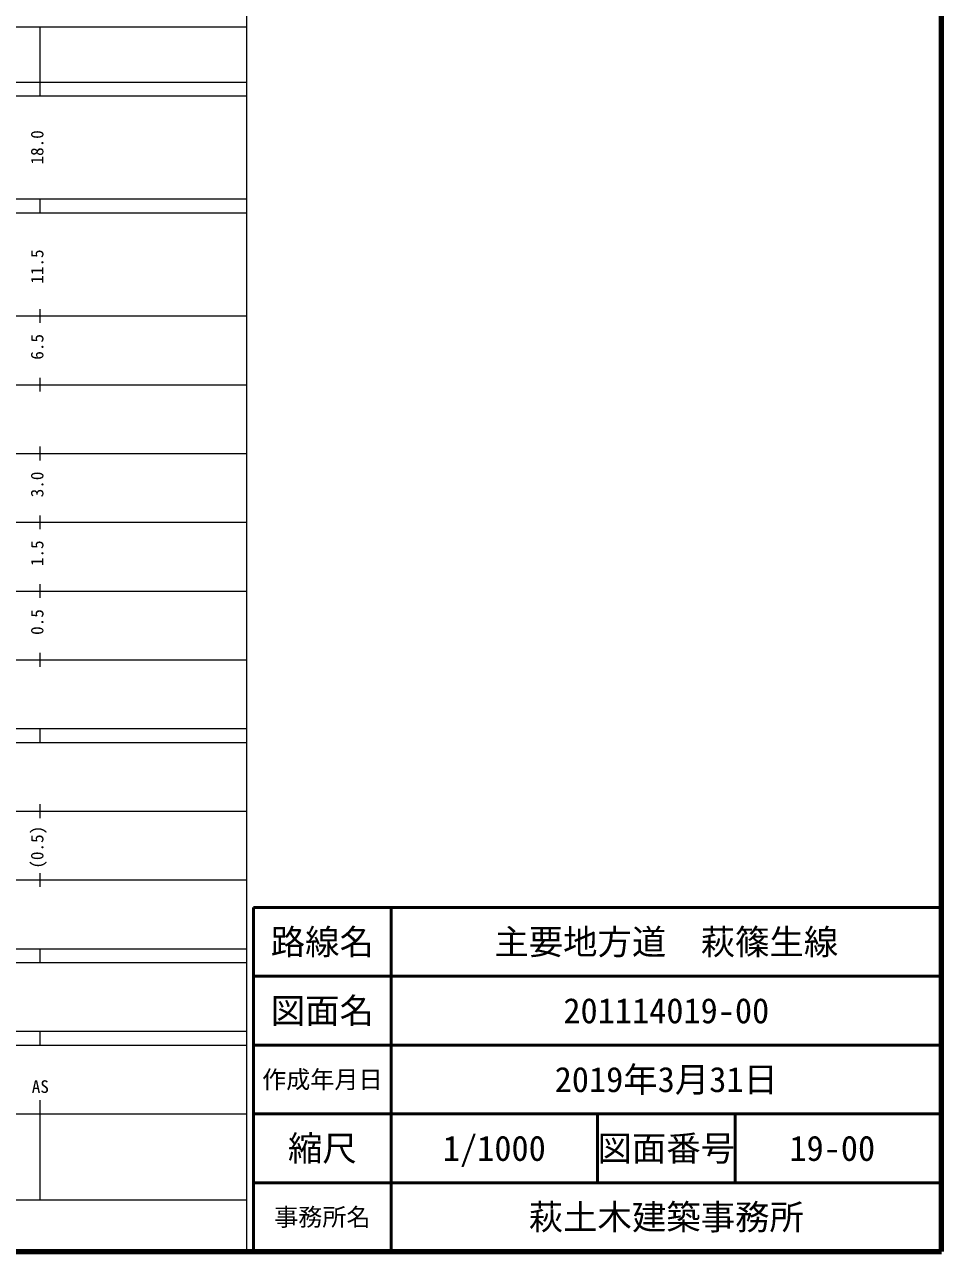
# Model space of a CAD drawing. Units: millimetres on the paper, enlarged 1000 times. Extents: x 40000 to 680000, y 20000 to 380000.
# Drawn here: x 546705 to 680000, y 20000 to 198357 of the extents above; entities that cross this region are included whole.
import ezdxf
from ezdxf.enums import TextEntityAlignment as Align

# ---------------------------------------------------------------- set-up
doc = ezdxf.new("R2010")
doc.units = ezdxf.units.MM
doc.header["$LTSCALE"] = 1000
for name, color, linetype, lineweight in [('M-TTL', 2, 'Continuous', 140), ('M-TTL-BAND', 7, 'Continuous', 13), ('M-TTL-FRAM', 2, 'Continuous', 50), ('M-TTL-LINE', 7, 'Continuous', 50)]:
    doc.layers.add(name, color=color, linetype=linetype, lineweight=lineweight)
doc.layers.add('M-TTL-TXT', color=7, linetype='Continuous')
doc.styles.add('ＭＳ ゴシック', font='')
doc.styles.get('ＭＳ ゴシック').set_extended_font_data('MS Gothic')

msp = doc.modelspace()

# ---------------------------------------------------------------- linework, layer by layer
at = {"layer": 'M-TTL'}
for p, q in [((680000, 20000), (680000, 380000)), ((40000, 20000), (680000, 20000))]:
    msp.add_line(p, q, dxfattribs=at)
at = {"layer": 'M-TTL-BAND'}
for p, q in [((579000, 20000), (579000, 370000)), ((68000, 198000), (579000, 198000)), ((549000, 188000), (549000, 198000)), ((40000, 190000), (579000, 190000)), ((40000, 188000), (579000, 188000)), ((40000, 173000), (579000, 173000)), ((549000, 171000), (549000, 173000)), ((40000, 171000), (579000, 171000)), ((549000, 155000), (549000, 157000)), ((40000, 156000), (579000, 156000)), ((549000, 145000), (549000, 147000)), ((46000, 146000), (579000, 146000)), ((52000, 136000), (579000, 136000)), ((549000, 135000), (549000, 137000)), ((549000, 125000), (549000, 127000)), ((46000, 126000), (579000, 126000)), ((52000, 116000), (579000, 116000)), ((549000, 115000), (549000, 117000)), ((46000, 106000), (579000, 106000)), ((549000, 105000), (549000, 107000)), ((40000, 96000), (579000, 96000)), ((549000, 94000), (549000, 96000)), ((40000, 94000), (579000, 94000)), ((49000, 84000), (579000, 84000)), ((549000, 83000), (549000, 85000)), ((549000, 73000), (549000, 75000)), ((40000, 74000), (579000, 74000)), ((40000, 64000), (579000, 64000)), ((549000, 62000), (549000, 64000)), ((40000, 62000), (579000, 62000)), ((40000, 52000), (579000, 52000)), ((549000, 50000), (549000, 52000)), ((40000, 50000), (579000, 50000)), ((549000, 27500), (549000, 42000)), ((40000, 40000), (579000, 40000)), ((68000, 27500), (579000, 27500))]:
    msp.add_line(p, q, dxfattribs=at)
at = {"layer": 'M-TTL-FRAM'}
for p, q in [((680000, 70000), (580000, 70000)), ((580000, 70000), (580000, 20000))]:
    msp.add_line(p, q, dxfattribs=at)
at = {"layer": 'M-TTL-LINE'}
for p, q in [((600000, 70000), (600000, 20000)), ((680000, 60000), (580000, 60000)), ((680000, 50000), (580000, 50000)), ((680000, 40000), (580000, 40000)), ((630000, 40000), (630000, 30000)), ((650000, 40000), (650000, 30000)), ((680000, 30000), (580000, 30000))]:
    msp.add_line(p, q, dxfattribs=at)

# ---------------------------------------------------------------- texts
at = {"layer": 'M-TTL-BAND', "style": 'ＭＳ ゴシック'}
for s, p in [('18.0', (550000, 180500)), ('11.5', (550000, 163174)), ('6.5', (550000, 151500)), ('3.0', (550000, 131500)), ('1.5', (550000, 121500)), ('0.5', (550000, 111500)), ('(0.5)', (550000, 78764))]:
    msp.add_text(s, height=1833, rotation=90, dxfattribs=at).set_placement(p, align=Align.BOTTOM_CENTER)
msp.add_text('AS', height=1833, dxfattribs=at).set_placement((549000, 42500), align=Align.BOTTOM_CENTER)
at = {"layer": 'M-TTL-TXT', "style": 'ＭＳ ゴシック'}
for s, height, p in [('路線名', 3666, (590000, 65000)), ('路線名', 3666, (590000, 65000)), ('主要地方道\u3000萩篠生線', 3666, (640000, 65000)), ('図面名', 3666, (590000, 55000)), ('図面名', 3666, (590000, 55000)), ('201114019-00', 3666, (640000, 55000)), ('作成年月日', 2566, (590000, 45000)), ('作成年月日', 2566, (590000, 45000)), ('2019年3月31日', 3666, (640000, 45000)), ('縮尺', 3666, (590000, 35000)), ('縮尺', 3666, (590000, 35000)), ('1/1000', 3666, (615000, 35000)), ('図面番号', 3666, (640000, 35000)), ('図面番号', 3666, (640000, 35000)), ('19-00', 3666, (664125, 35000)), ('萩土木建築事務所', 3666, (640000, 25000)), ('事務所名', 2566, (590000, 25000)), ('事務所名', 2566, (590000, 25000))]:
    msp.add_text(s, height=height, dxfattribs=at).set_placement(p, align=Align.MIDDLE_CENTER)

doc.saveas('drawing.dxf')
